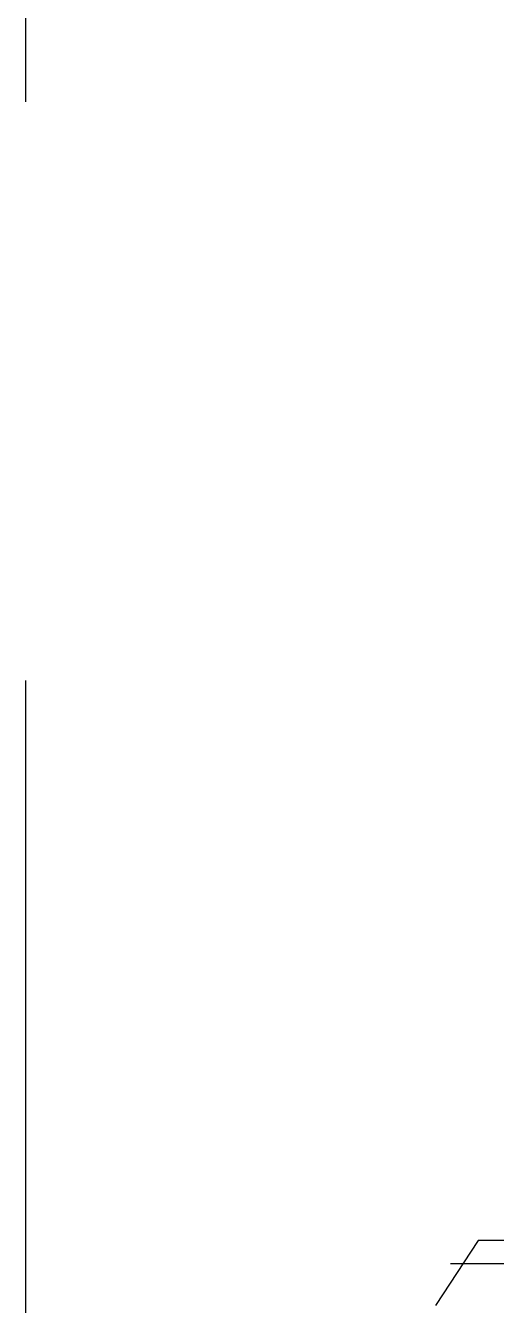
# Model space of a CAD drawing. Extents: x -163000 to 184253, y -124935 to 90032.
# Drawn here: x -132750 to -132241, y 31607 to 32990 of the extents above; entities that cross this region are included whole.
import ezdxf

# ---------------------------------------------------------------- set-up
doc = ezdxf.new("R2010")
doc.units = 0
doc.header["$LTSCALE"] = 1000
doc.header["$MEASUREMENT"] = 0
doc.linetypes.add('s4118a$0$HIDDEN', pattern=[0.375, 0.25, -0.125])
doc.layers.get('0').update_dxf_attribs({"linetype": 'CONTINUOUS'})
doc.layers.add('buila', color=14, linetype='s4118a$0$HIDDEN')
doc.layers.add('glass-p', color=1, linetype='CONTINUOUS')

# ---------------------------------------------------------------- blocks, each defined once
blk = doc.blocks.new('s2118a')
at = {"layer": 'buila', "ltscale": 5}
blk.add_line((-132749.9, 36032.126), (-132749.9, 16082.127), dxfattribs=at)
at = {"layer": 'glass-p'}
for p, q in [((-132260.92, 31677.129), (-132306.874, 31607.129)), ((-131837.9, 31677.129), (-132260.92, 31677.129)), ((-131837.9, 31652.129), (-132290.774, 31652.129)), ((-131837.9, 31652.129), (-132290.774, 31652.129))]:
    blk.add_line(p, q, dxfattribs=at)

msp = doc.modelspace()

# ---------------------------------------------------------------- block references
msp.add_blockref('s2118a', (0, 0))

doc.saveas('drawing.dxf')
